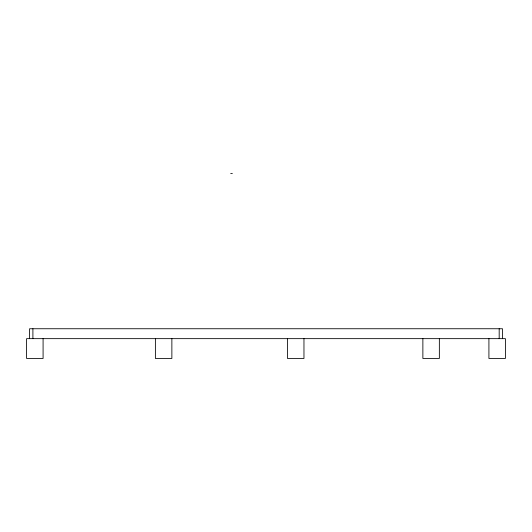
<?xml version="1.0" encoding="UTF-8"?>
<svg xmlns="http://www.w3.org/2000/svg" width="532" height="532" viewBox="0 0 532 532"><rect width="100%" height="100%" fill="white"/><g stroke="black" fill="none" stroke-linecap="round" stroke-linejoin="round"><path stroke-width="0.8" d="M230.708 173.538L232.358 173.538M502.481 338.651L502.481 328.743L29.599 328.743L29.599 338.651M499.182 328.743L499.182 338.651M488.915 338.651L488.915 358.462L505.4 358.462L505.4 338.651L26.6 338.651L26.6 358.462L43.085 358.462L43.085 338.651M439.352 338.651L439.352 358.462L422.874 358.462L422.874 338.651M303.965 338.651L303.965 358.462L287.48 358.462L287.48 338.651M171.869 338.651L171.869 358.462L155.391 358.462L155.391 338.651M32.904 328.743L32.904 338.651"/></g></svg>
